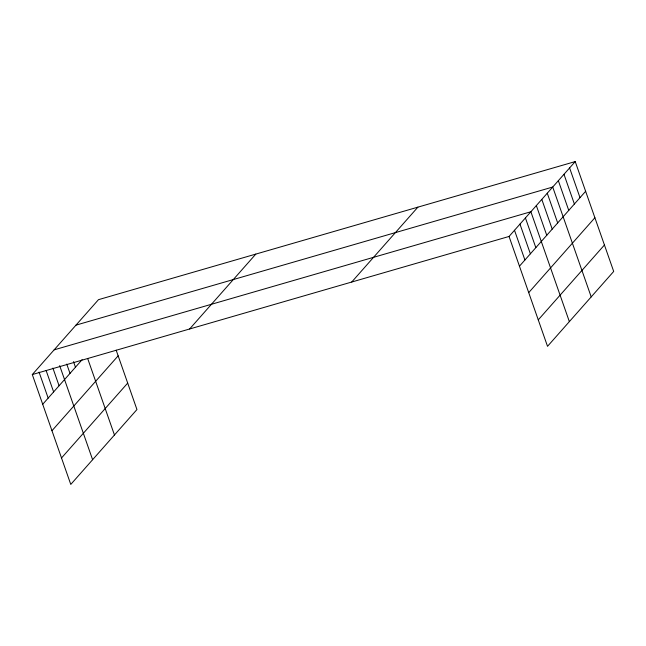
<?xml version="1.0" encoding="UTF-8"?>
<svg xmlns="http://www.w3.org/2000/svg" width="646" height="646" viewBox="0 0 646 646"><rect width="100%" height="100%" fill="white"/><g stroke="black" fill="none" stroke-linecap="round" stroke-linejoin="round"><path stroke-width="0.97" d="M116.167 350.172L136.952 409.54L70.777 484.419L32.3 374.559L98.475 299.671L575.223 161.581L613.7 271.441L547.525 346.329L509.048 236.46L575.223 161.581M42.709 404.275L82.139 359.66M51.971 430.72L118.145 355.841M61.515 457.974L127.69 383.094M189.625 328.984L255.808 254.104M351.723 282.036L417.897 207.148M519.457 266.176L585.631 191.297M528.719 292.63L594.893 217.742M538.255 319.875L604.438 244.995M75.978 325.132L552.726 187.041L591.203 296.902M54.143 349.841L530.883 211.751L569.36 321.619M32.3 374.559L509.048 236.46M569.602 167.944L580.011 197.66M563.974 174.307L574.383 204.023M558.346 180.67L568.755 210.394M547.267 193.219L557.676 222.935M541.808 199.396L552.209 229.112M536.341 205.573L546.75 235.289M525.424 217.928L535.833 247.644M519.965 224.105L530.374 253.821M514.507 230.283L524.915 259.999M87.711 358.627L114.455 435M73.515 361.639L75.469 367.211M66.756 364.102L70.002 373.388M59.666 365.636L92.612 459.71M52.907 368.099L59.085 385.743M46.149 370.562L53.626 391.92M39.059 372.096L48.167 398.098"/></g></svg>
